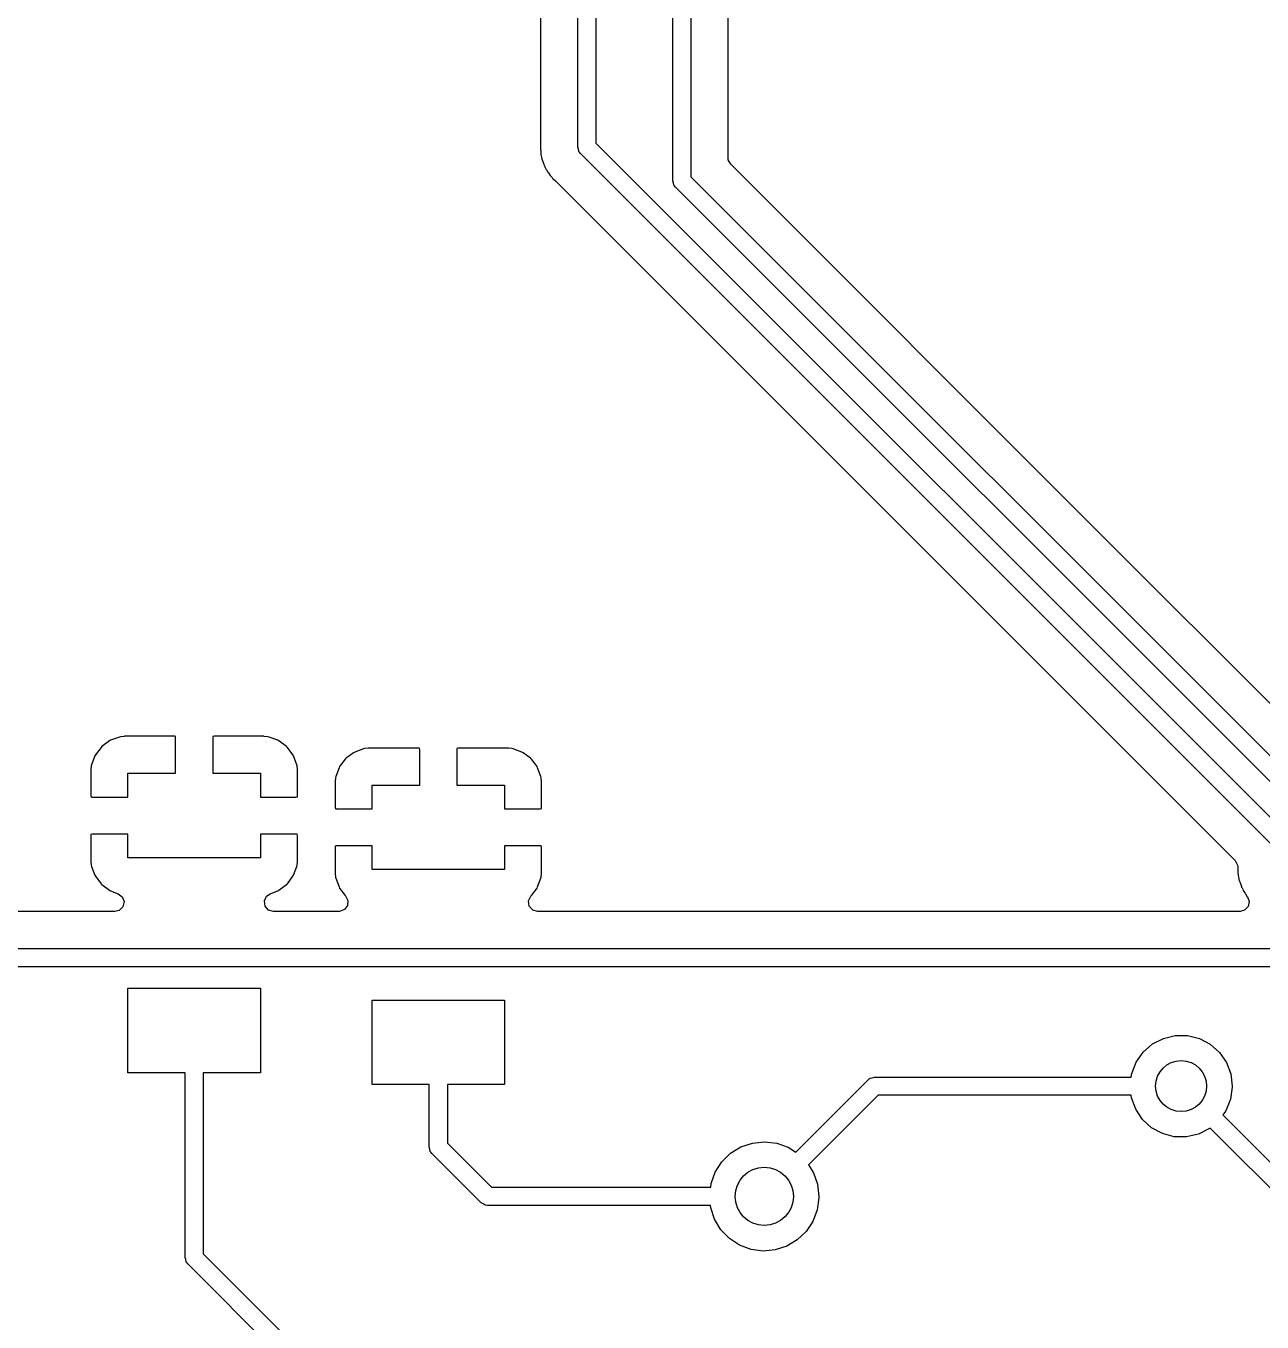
# Model space of a CAD drawing. Extents: x 111.7 to 200.8, y -127.1 to -68.5.
# Drawn here: x 147.24 to 164.21, y -104.06 to -86.27 of the extents above; entities that cross this region are included whole.
import ezdxf

# ---------------------------------------------------------------- set-up
doc = ezdxf.new("R2010")
doc.units = 0
doc.layers.add('BLACK', color=7, linetype='CONTINUOUS')

msp = doc.modelspace()

# ---------------------------------------------------------------- linework, layer by layer
at = {"layer": 'BLACK', "linetype": 'CONTINUOUS'}
for p, q in [((154.306, -83.8558), (154.306, -87.8544)), ((154.815, -87.9331), (154.815, -83.82)), ((155.065, -83.8718), (155.065, -87.8814)), ((156.119, -88.3953), (156.119, -84.3997)), ((156.369, -84.4515), (156.369, -88.3435)), ((156.878, -88.0807), (156.878, -84.7143)), ((154.306, -87.8656), (154.304, -87.8731)), ((154.304, -87.8731), (154.305, -87.881)), ((154.305, -87.881), (154.305, -87.881)), ((154.305, -87.881), (154.306, -87.9411)), ((154.306, -87.8544), (154.306, -87.8656)), ((155.065, -87.8814), (164.597, -97.4133)), ((154.306, -87.9411), (154.306, -87.9451)), ((154.306, -87.9451), (154.306, -87.973)), ((154.306, -87.973), (154.307, -87.9769)), ((154.307, -87.9769), (154.307, -87.9769)), ((154.307, -87.9769), (154.307, -87.977)), ((154.307, -87.977), (154.308, -87.9888)), ((154.308, -87.9888), (154.309, -88.033)), ((154.309, -88.033), (154.315, -88.0525)), ((154.315, -88.0525), (154.319, -88.0718)), ((154.824, -87.9627), (154.815, -87.9331)), ((154.83, -87.9928), (154.824, -87.9627)), ((154.834, -87.998), (154.83, -87.9928)), ((154.835, -88.0007), (154.834, -87.998)), ((154.838, -88.0037), (154.835, -88.0007)), ((154.852, -88.0215), (154.838, -88.0037)), ((164.384, -97.5535), (154.852, -88.0215)), ((154.319, -88.0718), (154.322, -88.0919)), ((154.322, -88.0919), (154.324, -88.0993)), ((154.324, -88.0993), (154.324, -88.0993)), ((154.324, -88.0993), (154.338, -88.1331)), ((154.338, -88.1331), (154.342, -88.1443)), ((154.342, -88.1443), (154.349, -88.1698)), ((154.349, -88.1698), (154.354, -88.1867)), ((154.354, -88.1867), (154.358, -88.1936)), ((154.358, -88.1936), (154.358, -88.1936)), ((154.358, -88.1936), (154.364, -88.2042)), ((154.364, -88.2042), (154.373, -88.2219)), ((154.373, -88.2219), (154.38, -88.2408)), ((154.38, -88.2408), (154.385, -88.2472)), ((156.881, -88.1075), (156.878, -88.0807)), ((156.915, -88.1698), (156.881, -88.1075)), ((161.859, -93.1135), (156.915, -88.1698)), ((154.385, -88.2472), (154.385, -88.2472)), ((154.385, -88.2472), (154.406, -88.2765)), ((154.406, -88.2765), (154.413, -88.2865)), ((154.413, -88.2865), (154.435, -88.3245)), ((154.435, -88.3245), (154.45, -88.3388)), ((154.45, -88.3388), (154.463, -88.3539)), ((154.463, -88.3539), (154.475, -88.3703)), ((154.475, -88.3703), (154.481, -88.3753)), ((154.481, -88.3753), (154.509, -88.3984)), ((154.509, -88.3984), (154.517, -88.4064)), ((154.517, -88.4064), (163.837, -97.7263)), ((156.128, -88.4248), (156.119, -88.3953)), ((156.369, -88.3435), (169.3, -101.274)), ((156.135, -88.4549), (156.128, -88.4248)), ((156.138, -88.4601), (156.135, -88.4549)), ((156.139, -88.4628), (156.138, -88.4601)), ((156.143, -88.4658), (156.139, -88.4628)), ((156.156, -88.4837), (156.143, -88.4658)), ((169.101, -101.429), (156.156, -88.4837)), ((169.423, -100.678), (161.859, -93.1135)), ((148.524, -96.0318), (148.403, -96.0769)), ((148.539, -96.0281), (148.524, -96.0318)), ((148.59, -96.0226), (148.539, -96.0281)), ((148.597, -96.0222), (148.59, -96.0226)), ((149.284, -96.0222), (148.597, -96.0222)), ((149.292, -96.0239), (149.284, -96.0222)), ((149.293, -96.0251), (149.292, -96.0239)), ((149.297, -96.0404), (149.293, -96.0251)), ((149.297, -96.5302), (149.297, -96.0404)), ((149.807, -96.0281), (149.805, -96.0358)), ((149.805, -96.0358), (149.805, -96.5302)), ((149.808, -96.0267), (149.807, -96.0281)), ((149.824, -96.0222), (149.808, -96.0267)), ((150.506, -96.0222), (149.824, -96.0222)), ((150.513, -96.0226), (150.506, -96.0222)), ((150.564, -96.0281), (150.513, -96.0226)), ((150.579, -96.0318), (150.564, -96.0281)), ((150.7, -96.0769), (150.579, -96.0318)), ((148.273, -96.1745), (148.197, -96.2766)), ((148.286, -96.162), (148.273, -96.1745)), ((148.388, -96.0855), (148.286, -96.162)), ((148.403, -96.0769), (148.388, -96.0855)), ((150.715, -96.0855), (150.7, -96.0769)), ((150.817, -96.162), (150.715, -96.0855)), ((150.83, -96.1745), (150.817, -96.162)), ((150.906, -96.2766), (150.83, -96.1745)), ((151.738, -96.2474), (151.636, -96.3239)), ((151.754, -96.2389), (151.738, -96.2474)), ((151.875, -96.1937), (151.754, -96.2389)), ((151.89, -96.1901), (151.875, -96.1937)), ((151.941, -96.1846), (151.89, -96.1901)), ((151.947, -96.1842), (151.941, -96.1846)), ((152.635, -96.1842), (151.947, -96.1842)), ((152.642, -96.1859), (152.635, -96.1842)), ((152.644, -96.1871), (152.642, -96.1859)), ((152.648, -96.2023), (152.644, -96.1871)), ((152.648, -96.6922), (152.648, -96.2023)), ((153.158, -96.1901), (153.156, -96.1978)), ((153.156, -96.1978), (153.156, -96.6922)), ((153.159, -96.1887), (153.158, -96.1901)), ((153.174, -96.1842), (153.159, -96.1887)), ((153.857, -96.1842), (153.174, -96.1842)), ((153.864, -96.1846), (153.857, -96.1842)), ((153.914, -96.1901), (153.864, -96.1846)), ((153.93, -96.1937), (153.914, -96.1901)), ((154.05, -96.2389), (153.93, -96.1937)), ((154.066, -96.2474), (154.05, -96.2389)), ((154.168, -96.3239), (154.066, -96.2474)), ((148.139, -96.4279), (148.134, -96.4788)), ((148.143, -96.4126), (148.139, -96.4279)), ((148.188, -96.2922), (148.143, -96.4126)), ((148.197, -96.2766), (148.188, -96.2922)), ((150.915, -96.2922), (150.906, -96.2766)), ((150.96, -96.4126), (150.915, -96.2922)), ((150.964, -96.4279), (150.96, -96.4126)), ((150.969, -96.4788), (150.964, -96.4279)), ((151.624, -96.3365), (151.547, -96.4386)), ((151.636, -96.3239), (151.624, -96.3365)), ((154.18, -96.3365), (154.168, -96.3239)), ((154.257, -96.4386), (154.18, -96.3365)), ((148.134, -96.4788), (148.133, -96.4856)), ((148.133, -96.4856), (148.133, -96.8381)), ((148.641, -96.8562), (148.641, -96.5302)), ((148.641, -96.5302), (149.297, -96.5302)), ((149.805, -96.5302), (150.461, -96.5302)), ((150.461, -96.5302), (150.461, -96.8562)), ((150.969, -96.4856), (150.969, -96.4788)), ((150.969, -96.8427), (150.969, -96.4856)), ((151.49, -96.5899), (151.485, -96.6407)), ((151.494, -96.5746), (151.49, -96.5899)), ((151.539, -96.4542), (151.494, -96.5746)), ((151.547, -96.4386), (151.539, -96.4542)), ((154.265, -96.4542), (154.257, -96.4386)), ((154.311, -96.5746), (154.265, -96.4542)), ((154.314, -96.5899), (154.311, -96.5746)), ((154.32, -96.6407), (154.314, -96.5899)), ((151.485, -96.6407), (151.484, -96.6475)), ((151.484, -96.6475), (151.484, -97.0001)), ((151.992, -97.0182), (151.992, -96.6922)), ((151.992, -96.6922), (152.648, -96.6922)), ((153.156, -96.6922), (153.812, -96.6922)), ((153.812, -96.6922), (153.812, -97.0182)), ((154.32, -96.6476), (154.32, -96.6407)), ((154.32, -97.0047), (154.32, -96.6476)), ((148.133, -96.8381), (148.138, -96.8534)), ((148.138, -96.8534), (148.139, -96.8546)), ((148.139, -96.8546), (148.147, -96.8562)), ((148.147, -96.8562), (148.641, -96.8562)), ((150.461, -96.8562), (150.951, -96.8562)), ((150.951, -96.8562), (150.967, -96.8518)), ((150.967, -96.8518), (150.968, -96.8504)), ((150.968, -96.8504), (150.969, -96.8427)), ((151.484, -97.0001), (151.489, -97.0153)), ((151.489, -97.0153), (151.49, -97.0166)), ((151.49, -97.0166), (151.498, -97.0182)), ((151.498, -97.0182), (151.992, -97.0182)), ((153.812, -97.0182), (154.302, -97.0182)), ((154.302, -97.0182), (154.317, -97.0137)), ((154.317, -97.0137), (154.318, -97.0124)), ((154.318, -97.0124), (154.32, -97.0047)), ((148.135, -97.3701), (148.133, -97.3778)), ((148.133, -97.3778), (148.133, -97.7349)), ((148.136, -97.3687), (148.135, -97.3701)), ((148.152, -97.3642), (148.136, -97.3687)), ((148.641, -97.3642), (148.152, -97.3642)), ((148.641, -97.6902), (148.641, -97.3642)), ((150.956, -97.3642), (150.461, -97.3642)), ((150.461, -97.3642), (150.461, -97.6902)), ((150.964, -97.3659), (150.956, -97.3642)), ((150.965, -97.3671), (150.964, -97.3659)), ((150.969, -97.3824), (150.965, -97.3671)), ((150.969, -97.7349), (150.969, -97.3824)), ((151.486, -97.5321), (151.484, -97.5398)), ((151.484, -97.5398), (151.484, -97.8969)), ((151.487, -97.5307), (151.486, -97.5321)), ((151.502, -97.5262), (151.487, -97.5307)), ((151.992, -97.5262), (151.502, -97.5262)), ((151.992, -97.8522), (151.992, -97.5262)), ((154.307, -97.5262), (153.812, -97.5262)), ((153.812, -97.5262), (153.812, -97.8522)), ((154.314, -97.5279), (154.307, -97.5262)), ((154.316, -97.5291), (154.314, -97.5279)), ((154.32, -97.5443), (154.316, -97.5291)), ((154.32, -97.8969), (154.32, -97.5443)), ((148.133, -97.7349), (148.134, -97.7417)), ((148.134, -97.7417), (148.139, -97.7926)), ((148.139, -97.7926), (148.143, -97.8078)), ((148.143, -97.8078), (148.188, -97.9283)), ((150.461, -97.6902), (148.641, -97.6902)), ((150.915, -97.9283), (150.96, -97.8079)), ((150.96, -97.8079), (150.964, -97.7926)), ((150.964, -97.7926), (150.969, -97.7417)), ((150.969, -97.7417), (150.969, -97.7349)), ((163.837, -97.7263), (163.871, -97.7886)), ((163.871, -97.7886), (163.874, -97.8114)), ((163.874, -97.8114), (163.875, -97.8401)), ((163.875, -97.8401), (163.875, -97.8441)), ((163.875, -97.8441), (163.875, -97.872)), ((148.188, -97.9283), (148.197, -97.9439)), ((148.197, -97.9439), (148.273, -98.046)), ((150.83, -98.046), (150.906, -97.9439)), ((150.906, -97.9439), (150.915, -97.9283)), ((151.484, -97.8969), (151.485, -97.9037)), ((151.485, -97.9037), (151.49, -97.9546)), ((151.49, -97.9546), (151.494, -97.9698)), ((151.494, -97.9698), (151.539, -98.0903)), ((153.812, -97.8522), (151.992, -97.8522)), ((154.265, -98.0903), (154.311, -97.9698)), ((154.311, -97.9698), (154.314, -97.9546)), ((154.314, -97.9546), (154.32, -97.9037)), ((154.32, -97.9037), (154.32, -97.8969)), ((163.875, -97.872), (163.876, -97.876)), ((163.876, -97.876), (163.876, -97.876)), ((163.876, -97.876), (163.876, -97.876)), ((163.876, -97.876), (163.876, -97.8879)), ((163.876, -97.8879), (163.878, -97.9321)), ((163.878, -97.9321), (163.884, -97.9515)), ((163.884, -97.9515), (163.888, -97.9709)), ((163.888, -97.9709), (163.89, -97.991)), ((163.89, -97.991), (163.893, -97.9983)), ((163.893, -97.9983), (163.893, -97.9983)), ((163.893, -97.9983), (163.906, -98.0321)), ((148.273, -98.046), (148.286, -98.0585)), ((148.286, -98.0585), (148.388, -98.135)), ((148.388, -98.135), (148.403, -98.1436)), ((148.403, -98.1436), (148.507, -98.1825)), ((148.507, -98.1825), (148.564, -98.2252)), ((150.545, -98.218), (150.596, -98.1825)), ((150.596, -98.1825), (150.7, -98.1436)), ((150.7, -98.1436), (150.715, -98.135)), ((150.715, -98.135), (150.817, -98.0585)), ((150.817, -98.0585), (150.83, -98.046)), ((151.539, -98.0903), (151.547, -98.1059)), ((151.547, -98.1059), (151.624, -98.2079)), ((154.18, -98.2079), (154.257, -98.1059)), ((154.257, -98.1059), (154.265, -98.0903)), ((163.906, -98.0321), (163.91, -98.0433)), ((163.91, -98.0433), (163.923, -98.0858)), ((163.923, -98.0858), (163.927, -98.0926)), ((163.927, -98.0926), (163.927, -98.0926)), ((163.927, -98.0926), (163.933, -98.1032)), ((163.933, -98.1032), (163.942, -98.1209)), ((163.942, -98.1209), (163.949, -98.1398)), ((163.949, -98.1398), (163.954, -98.1462)), ((163.954, -98.1462), (163.954, -98.1462)), ((163.954, -98.1462), (163.975, -98.1755)), ((163.975, -98.1755), (163.982, -98.1855)), ((163.982, -98.1855), (164.004, -98.2235)), ((148.574, -98.3611), (148.523, -98.4112)), ((148.564, -98.2252), (148.589, -98.2917)), ((148.589, -98.2917), (148.574, -98.3611)), ((150.515, -98.2826), (150.545, -98.218)), ((150.525, -98.3528), (150.515, -98.2826)), ((150.572, -98.4065), (150.525, -98.3528)), ((151.656, -98.3445), (151.614, -98.4014)), ((151.624, -98.2079), (151.627, -98.2114)), ((151.627, -98.2114), (151.661, -98.2737)), ((151.661, -98.2737), (151.656, -98.3445)), ((154.141, -98.2826), (154.171, -98.218)), ((154.151, -98.3528), (154.141, -98.2826)), ((154.198, -98.4065), (154.151, -98.3528)), ((154.171, -98.218), (154.177, -98.2114)), ((154.177, -98.2114), (154.18, -98.2079)), ((164.017, -98.359), (163.968, -98.41)), ((164.004, -98.2235), (164.006, -98.2254)), ((164.006, -98.2254), (164.031, -98.2894)), ((164.031, -98.2894), (164.017, -98.359)), ((148.463, -98.4265), (144.859, -98.4265)), ((148.523, -98.4112), (148.463, -98.4265)), ((150.64, -98.4265), (150.572, -98.4065)), ((151.538, -98.4265), (150.64, -98.4265)), ((151.547, -98.4262), (151.538, -98.4265)), ((151.614, -98.4014), (151.547, -98.4262)), ((154.266, -98.4265), (154.198, -98.4065)), ((163.906, -98.4265), (154.266, -98.4265)), ((163.968, -98.41), (163.906, -98.4265)), ((144.78, -98.935), (165.1, -98.935)), ((165.048, -99.185), (144.832, -99.185)), ((148.641, -100.64), (148.641, -99.4802)), ((148.641, -99.4802), (150.461, -99.4802)), ((150.461, -99.4802), (150.461, -100.64)), ((151.992, -100.802), (151.992, -99.6422)), ((151.992, -99.6422), (153.812, -99.6422)), ((153.812, -99.6422), (153.812, -100.802)), ((162.853, -100.168), (163.017, -100.129)), ((163.017, -100.129), (163.185, -100.13)), ((163.185, -100.13), (163.348, -100.171)), ((162.577, -100.356), (162.704, -100.245)), ((162.704, -100.245), (162.853, -100.168)), ((163.348, -100.171), (163.497, -100.25)), ((163.497, -100.25), (163.622, -100.361)), ((162.419, -100.65), (162.48, -100.494)), ((162.48, -100.494), (162.577, -100.356)), ((163.622, -100.361), (163.717, -100.5)), ((163.717, -100.5), (163.777, -100.657)), ((149.426, -100.64), (148.641, -100.64)), ((149.426, -103.176), (149.426, -100.64)), ((150.461, -100.64), (149.676, -100.64)), ((149.676, -100.64), (149.676, -103.124)), ((162.413, -100.699), (162.419, -100.65)), ((163.777, -100.657), (163.797, -100.824)), ((152.777, -100.802), (151.992, -100.802)), ((152.777, -101.661), (152.777, -100.802)), ((153.812, -100.802), (153.027, -100.802)), ((153.027, -100.802), (153.027, -101.609)), ((157.807, -101.729), (158.8, -100.736)), ((158.8, -100.736), (158.817, -100.723)), ((158.817, -100.723), (158.821, -100.719)), ((158.821, -100.719), (158.823, -100.718)), ((158.823, -100.718), (158.828, -100.714)), ((158.828, -100.714), (158.858, -100.708)), ((158.858, -100.708), (158.888, -100.699)), ((158.888, -100.699), (162.413, -100.699)), ((163.797, -100.839), (163.773, -101.005)), ((163.797, -100.824), (163.797, -100.839)), ((158.94, -100.949), (157.984, -101.905)), ((162.412, -100.949), (158.94, -100.949)), ((162.416, -100.984), (162.412, -100.949)), ((162.473, -101.142), (162.416, -100.984)), ((163.773, -101.005), (163.71, -101.162)), ((162.567, -101.282), (162.473, -101.142)), ((163.71, -101.162), (163.669, -101.219)), ((163.669, -101.219), (166.198, -103.749)), ((162.692, -101.395), (162.567, -101.282)), ((162.839, -101.475), (162.692, -101.395)), ((163.484, -101.407), (163.334, -101.483)), ((163.495, -101.399), (163.484, -101.407)), ((166.058, -103.962), (163.495, -101.399)), ((157.214, -101.605), (157.38, -101.587)), ((157.38, -101.587), (157.546, -101.607)), ((163.002, -101.518), (162.839, -101.475)), ((163.17, -101.52), (163.002, -101.518)), ((163.334, -101.483), (163.17, -101.52)), ((152.786, -101.691), (152.777, -101.661)), ((152.792, -101.721), (152.786, -101.691)), ((152.796, -101.726), (152.792, -101.721)), ((152.797, -101.729), (152.796, -101.726)), ((152.8, -101.732), (152.797, -101.729)), ((152.814, -101.749), (152.8, -101.732)), ((153.49, -102.426), (152.814, -101.749)), ((153.027, -101.609), (153.63, -102.212)), ((156.794, -101.863), (156.913, -101.746)), ((156.913, -101.746), (157.056, -101.659)), ((157.056, -101.659), (157.214, -101.605)), ((157.546, -101.607), (157.704, -101.663)), ((157.704, -101.663), (157.807, -101.729)), ((156.703, -102.004), (156.794, -101.863)), ((157.984, -101.905), (158.051, -102.013)), ((156.646, -102.161), (156.703, -102.004)), ((158.051, -102.013), (158.106, -102.171)), ((153.63, -102.212), (156.64, -102.212)), ((156.64, -102.212), (156.646, -102.161)), ((158.106, -102.171), (158.125, -102.337)), ((153.517, -102.44), (153.49, -102.426)), ((153.543, -102.457), (153.517, -102.44)), ((153.549, -102.458), (153.543, -102.457)), ((153.552, -102.459), (153.549, -102.458)), ((153.556, -102.459), (153.552, -102.459)), ((153.578, -102.462), (153.556, -102.459)), ((156.638, -102.462), (153.578, -102.462)), ((156.641, -102.493), (156.638, -102.462)), ((158.125, -102.358), (158.101, -102.524)), ((158.125, -102.337), (158.125, -102.358)), ((156.694, -102.652), (156.641, -102.493)), ((156.781, -102.795), (156.694, -102.652)), ((158.101, -102.524), (158.042, -102.68)), ((156.897, -102.915), (156.781, -102.795)), ((157.95, -102.819), (157.828, -102.935)), ((158.042, -102.68), (157.95, -102.819)), ((157.037, -103.007), (156.897, -102.915)), ((157.194, -103.065), (157.037, -103.007)), ((157.828, -102.935), (157.685, -103.02)), ((149.435, -103.205), (149.426, -103.176)), ((149.676, -103.124), (153.665, -107.112)), ((157.359, -103.087), (157.194, -103.065)), ((157.526, -103.072), (157.359, -103.087)), ((157.685, -103.02), (157.526, -103.072)), ((149.442, -103.235), (149.435, -103.205)), ((149.445, -103.24), (149.442, -103.235)), ((149.446, -103.243), (149.445, -103.24)), ((149.45, -103.246), (149.446, -103.243)), ((149.463, -103.264), (149.45, -103.246)), ((153.525, -107.326), (149.463, -103.264))]:
    msp.add_line(p, q, dxfattribs=at)
at = {"layer": 'BLACK'}
for centre, radius in [((163.097, -100.824), 0.35), ((157.375, -102.337), 0.4)]:
    msp.add_circle(centre, radius, dxfattribs=at)

doc.saveas('drawing.dxf')
